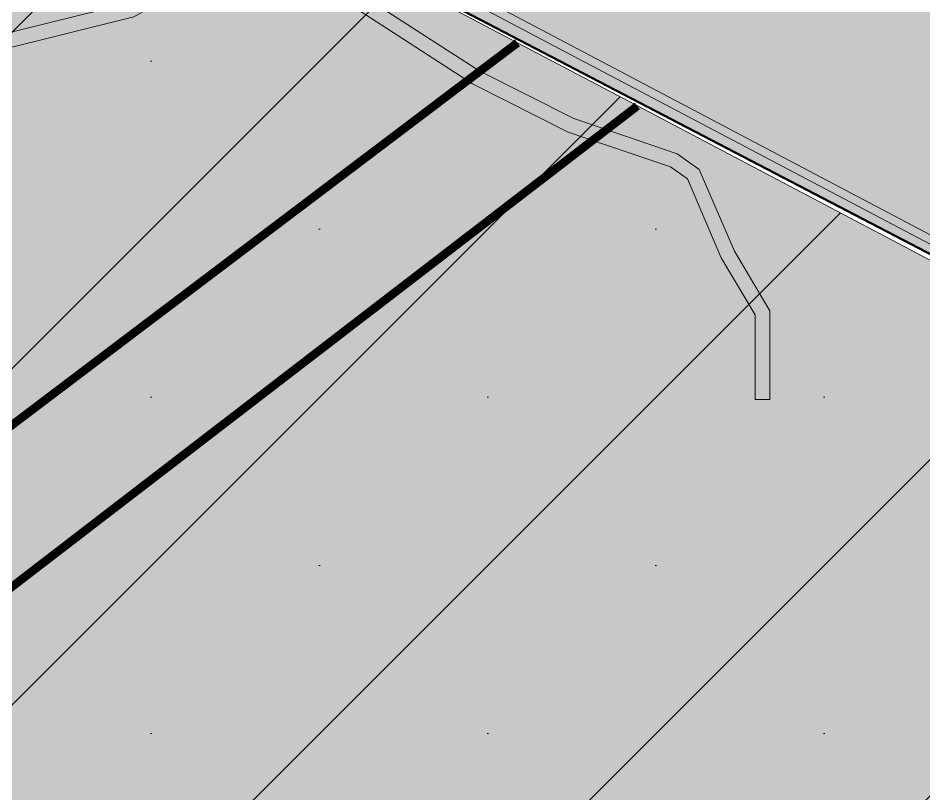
# Model space of a CAD drawing. Header units: inches. Extents: x 46944 to 1771531, y 9954 to 15548976.
# Drawn here: x 223289 to 223824, y 1549852 to 1550310 of the extents above; entities that cross this region are included whole.
import ezdxf

# ---------------------------------------------------------------- set-up
doc = ezdxf.new("R2010")
doc.units = ezdxf.units.IN
doc.header["$MEASUREMENT"] = 0
doc.layers.add('AGRICULTURAL UNIVERSITY', color=7, linetype='Continuous', true_color=0xdfb3ff)
doc.layers.add('plot hatching', color=7, linetype='Continuous', true_color=0xffffdb)
for name, color, linetype in [('EXCAVATED CANAL', 160, 'Continuous'), ('PRIVATE SOLAR PROJECT', 254, 'Continuous'), ('VILLAGE BOUNDARY', 6, 'Continuous')]:
    doc.layers.add(name, color=color, linetype=linetype)
doc.layers.add('PROJECT BOUNDARY', color=5, linetype='Continuous', lineweight=50)
doc.layers.add('STREAM', color=140, linetype='Continuous', lineweight=0)

msp = doc.modelspace()

# ---------------------------------------------------------------- hatches: boundary and pattern name
at = {"layer": 'AGRICULTURAL UNIVERSITY', "lineweight": 5}
h = msp.add_hatch(dxfattribs=at)
h.set_pattern_fill('SACNCR,_O', color=256, scale=1500)
h.set_pattern_definition([(45, (33741.5, 43816), (-99.436891, 99.436891), []), (45, (33840.94, 43816), (-99.436891, 99.436891), [0, -140.625])])
h.paths.add_polyline_path([(221685.3413, 1549388.68636), (221644.01136, 1549482.53699), (221641.51545, 1549491.466), (221654.47761, 1549530.33123), (221671.04531, 1549582.28308), (221707.87296, 1549702.02148), (221728.03094, 1549769.64668), (221758.31016, 1549779.05627), (221811.94413, 1549768.49876), (221825.88812, 1549719.27801), (221871.15324, 1549700.33285), (221870.07065, 1549675.28023), (221901.37869, 1549669.53919), (221995.38712, 1549682.18238), (221999.93577, 1549698.21956), (222014.36406, 1549698.28523), (222018.30266, 1549757.22088), (222153.65215, 1549845.25276), (222180.1127, 1549746.76024), (222186.90117, 1549719.80006), (222260.64631, 1549735.77409), (222292.74369, 1549666.29372), (222486.75748, 1549708.77047), (222506.41027, 1549767.49984), (222464.43295, 1549818.70192), (222388.61538, 1549839.67406), (222315.80215, 1549884.49975), (222303.89296, 1549897.98258), (222333.63219, 1549931.92276), (222368.91454, 1549948.27844), (222427.7202, 1549941.68084), (222453.99171, 1550020.10089), (222468.29261, 1550062.78885), (222453.5267, 1550074.90047), (222467.60247, 1550114.35625), (222499.91308, 1550205.0358), (222680.95164, 1550291.91465), (222716.01978, 1550308.74355), (222955.54003, 1550287.60816), (223060.28196, 1550270.83578), (223091.7396, 1550291.22534), (223223.30451, 1550264.80636), (223265.45536, 1550391.48499), (223236.06511, 1550479.16255), (223383.77282, 1550401.33827), (223603.62358, 1550285.50324), (223834.54059, 1550163.83762), (224303.16421, 1549918.45019), (224213.35306, 1549732.58389), (224130.6697, 1549552.08395), (223921.65434, 1549097.2605), (223808.14194, 1549193.86064), (223773.93558, 1549222.32027), (223680.59509, 1549258.20882), (223518.14126, 1549306.57062), (223445.7657, 1549141.40172), (223378.98244, 1548996.89414), (223376.88725, 1548992.3605), (223377.45539, 1548934.24862), (223297.90985, 1548951.68313), (223273.0526, 1548959.15295), (223259.72062, 1548963.15932), (223201.47794, 1548878.94528), (223220.86256, 1548779.22715), (223185.94369, 1548805.46411), (223082.98514, 1548840.00633), (222994.41667, 1548823.31663), (222681.60066, 1548960.10829), (222518.55103, 1549027.63381), (222233.83382, 1549152.49214), (221882.1198, 1549305.33129)])
at = {"layer": 'EXCAVATED CANAL', "lineweight": 5}
h = msp.add_hatch(dxfattribs=at)
h.set_pattern_fill('DOTS', color=256, scale=50)
h.paths.add_polyline_path([(222247.38607, 1550652.71097), (222286.4844, 1550652.0411), (222612.48364, 1550459.11151), (222725.28884, 1550394.05094), (222942.22043, 1550319.11418), (223093.37536, 1550288.75043), (223129.78385, 1550307.27701), (223275.58984, 1550290.89873), (223357.4195, 1550311.08575), (223445.29912, 1550360.30495), (223460.06034, 1550356.54574), (223487.29696, 1550317.03667), (223557.66424, 1550271.44955), (223614.08802, 1550242.94885), (223674.68109, 1550222.37586), (223684.61142, 1550215.25852), (223704.69045, 1550168.63146), (223724.78395, 1550134.88261), (223724.78395, 1550084.81893), (223733.45448, 1550084.81893), (223733.45448, 1550137.26834), (223712.43008, 1550172.58071), (223691.6216, 1550220.90169), (223678.68666, 1550230.17252), (223617.45299, 1550250.96301), (223561.98841, 1550278.9792), (223493.45752, 1550323.37663), (223465.35259, 1550364.14525), (223444.08335, 1550369.56184), (223354.20504, 1550319.22322), (223275.01771, 1550299.68806), (223128.16846, 1550316.18352), (223092.12871, 1550297.84459), (222944.5, 1550327.5), (222728.90299, 1550401.97575), (222616.85769, 1550466.59803), (222288.92635, 1550660.67106), (222246.18409, 1550661.40336), (221869.75422, 1550548.27233), (221551.89061, 1550542.80438), (221549.59876, 1550534.09315), (221871.10183, 1550539.62371)])
at = {"layer": 'plot hatching'}
h = msp.add_hatch(color=256, dxfattribs=at)
h.dxf.hatch_style = 1
h.paths.add_polyline_path([(223458.96589, 1554194.25779), (223101.97704, 1554401.12951), (223084.69929, 1554380.29018), (223004.26358, 1554220.31868), (222936.41557, 1554164.69134), (222873.45426, 1554139.11486), (222832.39057, 1554140.25432), (222726.39495, 1554215.4464), (222685.77111, 1554323.44758), (222698.77071, 1554382.72632), (222802.76831, 1554434.69682), (222873.37081, 1554488.00738), (222881.60805, 1554527.66712), (222687.08416, 1554645.23618), (222569.83383, 1554067.02783), (222508.11128, 1554007.28698), (221967.55887, 1554127.70861), (221950.11478, 1554118.56243), (221918.41846, 1554086.12527), (221846.37075, 1554062.53661), (221772.09382, 1554045.03818), (221702.23494, 1553966.36075), (221626.93745, 1553868.00264), (221625.65495, 1553860.8574), (221632.19686, 1553823.00765), (221642.38918, 1553785.80698), (221661.35376, 1553730.20825), (221671.37582, 1553705.44482), (221693.51427, 1553638.18666), (221692.60989, 1553610.81316), (221719.44528, 1553515.34119), (221726.33603, 1553493.37818), (221749.03761, 1553442.53703), (221767.60738, 1553421.42855), (221789.23093, 1553392.48003), (221804.50851, 1553365.90073), (221844.75609, 1553320.007), (221861.49859, 1553299.79748), (221897.50322, 1553270.64457), (222009.44808, 1553137.9654)])
h.paths.add_polyline_path([(223554.8114, 1553514.97496), (223492.46002, 1554004.00322), (223551.75873, 1554143.6538), (223458.96589, 1554194.25779), (222009.44808, 1553137.9654), (222079.50777, 1553062.38596), (222139.93384, 1552996.94436), (222181.9796, 1552946.73715), (222229.87834, 1552883.85089), (222257.33387, 1552849.64649), (222288.05406, 1552813.19832), (222336.77794, 1552757.29403), (222401.0464, 1552675.45719), (222875.59012, 1553020.75235)])
h.paths.add_polyline_path([(223593.39988, 1553274.74121), (223554.8114, 1553514.97496), (222875.59012, 1553020.75235), (222401.0464, 1552675.45719), (222438.01838, 1552569.08713), (222459.84087, 1552495.04261), (222575.66425, 1552536.66664), (222640.19696, 1552512.74129), (222665.44874, 1552518.02144), (222713.74851, 1552341.57944), (222507.6047, 1552285.14901), (222600.2724, 1552119), (223173.63145, 1552119), (223173.63145, 1552314.61847), (223215.03579, 1552277.23209), (223272.92719, 1552269.22071), (223321.02165, 1552281.23775), (223353.97513, 1552300.82115), (223403.40552, 1552305.27189), (223440.4268, 1552336.50644), (223562.59871, 1552459.70089), (223592.21399, 1552543.60376), (223624.80578, 1552564.60528), (223667.0593, 1552577.75329)])
h.paths.add_polyline_path([(223677.41734, 1552461.18603), (223667.0593, 1552577.75329), (223624.80578, 1552564.60528), (223592.21399, 1552543.60376), (223562.59871, 1552459.70089), (223440.4268, 1552336.50644), (223403.40552, 1552305.27189), (223353.97513, 1552300.82115), (223321.02165, 1552281.23775), (223272.92719, 1552269.22071), (223215.03579, 1552277.23209), (223173.63145, 1552314.61847), (223173.63145, 1552119), (222600.2724, 1552119), (222704.58941, 1551966.27827), (222721.66, 1551933.814, -0.095000769), (222754.96703, 1551794.42229, -0.113795617), (222714.33933, 1551615.06397), (222688.86108, 1551547.68571), (222724.27861, 1551087), (223684.56894, 1551086.69618), (223541.79512, 1551307.39608)])
h.paths.add_polyline_path([(223890.70866, 1550673.64212), (223926.87555, 1550665.19681), (224076.63114, 1550698.85038), (224118.96308, 1550778.98082), (223792.42866, 1550940.61846), (223684.56894, 1551086.69618), (222724.27861, 1551087), (222738.4157, 1550964.02525), (222740.14379, 1550891.02801), (222741.83016, 1550819.79318), (222744.20785, 1550773.43356), (222736.80689, 1550677.60006), (222720.25459, 1550606.20309), (222671.13329, 1550529.13133), (222624.88108, 1550479.60354), (222593.90246, 1550448.44675), (222520.8927, 1550374.08615), (222477.83563, 1550329.84), (222445.78648, 1550298.47411), (222414.7319, 1550268.08158), (222389.53806, 1550241.9722), (222364.14044, 1550215.65163), (222334.44592, 1550183.78412), (222472.70044, 1550134.68944), (222474.46407, 1550139.61023), (222498.41858, 1550206.44721), (222714.68896, 1550309.7914), (223059.32612, 1550271.32413), (223109.67921, 1550303.5413), (223221.91602, 1550265.05652), (223264.32449, 1550391.6869), (223236.06887, 1550479.43352), (224019.69762, 1550070.94324), (224060, 1550276), (223897.60537, 1550379.5446), (223880.74569, 1550472.21485), (223670.02466, 1550518.21338), (223680.4334, 1550539.94636), (223720.82861, 1550577.21637), (223791.71964, 1550618.0297), (223825.14839, 1550602.23808), (223858.45307, 1550607.13407), (223876.36223, 1550622.20495)])
at = {"layer": 'PRIVATE SOLAR PROJECT', "lineweight": 5}
h = msp.add_hatch(color=256, dxfattribs=at)
h.dxf.hatch_style = 1
h.paths.add_polyline_path([(221685.3413, 1549388.68636), (221644.01136, 1549482.53699), (221641.51545, 1549491.466), (221654.47761, 1549530.33123), (221671.04531, 1549582.28308), (221707.87296, 1549702.02148), (221728.03094, 1549769.64668), (221758.31016, 1549779.05627), (221811.94413, 1549768.49876), (221825.88812, 1549719.27801), (221871.15324, 1549700.33285), (221870.07065, 1549675.28023), (221901.37869, 1549669.53919), (221995.38712, 1549682.18238), (221999.93577, 1549698.21956), (222014.36406, 1549698.28523), (222018.30266, 1549757.22088), (222153.65215, 1549845.25276), (222180.1127, 1549746.76024), (222186.90117, 1549719.80006), (222260.64631, 1549735.77409), (222292.74369, 1549666.29372), (222486.75748, 1549708.77047), (222506.41027, 1549767.49984), (222464.43295, 1549818.70192), (222388.61538, 1549839.67406), (222315.80215, 1549884.49975), (222303.89296, 1549897.98258), (222333.63219, 1549931.92276), (222368.91454, 1549948.27844), (222427.7202, 1549941.68084), (222453.99171, 1550020.10089), (222468.29261, 1550062.78885), (222453.5267, 1550074.90047), (222467.60247, 1550114.35625), (222499.91308, 1550205.0358), (222680.95164, 1550291.91465), (222716.01978, 1550308.74355), (222955.54003, 1550287.60816), (223060.28196, 1550270.83578), (223091.7396, 1550291.22534), (223223.30451, 1550264.80636), (223265.45536, 1550391.48499), (223236.06511, 1550479.16255), (223383.77282, 1550401.33827), (223603.62358, 1550285.50324), (223834.54059, 1550163.83762), (224303.16421, 1549918.45019), (224213.35306, 1549732.58389), (224130.6697, 1549552.08395), (223921.65434, 1549097.2605), (223808.14194, 1549193.86064), (223773.93558, 1549222.32027), (223680.59509, 1549258.20882), (223518.14126, 1549306.57062), (223445.7657, 1549141.40172), (223378.98244, 1548996.89414), (223376.88725, 1548992.3605), (223377.45539, 1548934.24862), (223297.90985, 1548951.68313), (223273.0526, 1548959.15295), (223259.72062, 1548963.15932), (223201.47794, 1548878.94528), (223220.86256, 1548779.22715), (223185.94369, 1548805.46411), (223082.98514, 1548840.00633), (222994.41667, 1548823.31663), (222681.60066, 1548960.10829), (222518.55103, 1549027.63381), (222233.83382, 1549152.49214), (221882.1198, 1549305.33129)])

# ---------------------------------------------------------------- linework, layer by layer
at = {"layer": 'EXCAVATED CANAL', "linetype": 'Continuous', "lineweight": 5}
for points in [[(224670.01313, 1550471.78875), (224155.29111, 1550007.58852), (224029.36127, 1550076.41064), (223983.32862, 1550100.42767), (223245.47704, 1550489.66821), (223221.95741, 1550476.9549), (223223.95164, 1550353.31311), (223058.75457, 1550284.60282), (222696.52646, 1550321.62614), (222479.0414, 1550208.57446), (222417.76369, 1550053.37109), (222321.66947, 1549962.61544), (222258.71593, 1549981.37432)], [(224672.94947, 1550467.70389), (224156.00572, 1550001.5), (224027.00572, 1550072), (223981.00572, 1550096), (223245.50572, 1550484), (223227.00572, 1550474), (223229.00572, 1550350), (223059.50572, 1550279.5), (222697.50572, 1550316.5), (222483.00572, 1550205), (222422.00572, 1550050.5), (222323.00572, 1549957), (222257.9252, 1549976.39268)]]:
    msp.add_lwpolyline(points, dxfattribs=at)
at = {"layer": 'EXCAVATED CANAL', "linetype": 'Continuous', "lineweight": 5, "elevation": 1153.19383}
msp.add_lwpolyline([(223275.01771, 1550299.68806), (223354.20504, 1550319.22322), (223444.08335, 1550369.56184), (223465.35259, 1550364.14525), (223493.45752, 1550323.37663), (223561.98841, 1550278.9792), (223617.45299, 1550250.96301), (223678.68666, 1550230.17252), (223691.6216, 1550220.90169), (223712.43008, 1550172.58071), (223733.45448, 1550137.26834), (223733.45448, 1550084.81893), (223724.78395, 1550084.81893), (223724.78395, 1550134.88261), (223704.69045, 1550168.63146), (223684.61142, 1550215.25852), (223674.68109, 1550222.37586), (223614.08802, 1550242.94885), (223557.66424, 1550271.44955), (223487.29696, 1550317.03667), (223460.06034, 1550356.54574), (223445.29912, 1550360.30495), (223357.4195, 1550311.08575), (223275.58984, 1550290.89873)], dxfattribs=at)
msp.add_lwpolyline([(223275.01771, 1550299.68806), (223354.20504, 1550319.22322), (223444.08335, 1550369.56184), (223465.35259, 1550364.14525), (223493.45752, 1550323.37663), (223561.98841, 1550278.9792), (223617.45299, 1550250.96301), (223678.68666, 1550230.17252), (223691.6216, 1550220.90169), (223712.43008, 1550172.58071), (223733.45448, 1550137.26834), (223733.45448, 1550084.81893), (223724.78395, 1550084.81893), (223724.78395, 1550134.88261), (223704.69045, 1550168.63146), (223684.61142, 1550215.25852), (223674.68109, 1550222.37586), (223614.08802, 1550242.94885), (223557.66424, 1550271.44955), (223487.29696, 1550317.03667), (223460.06034, 1550356.54574), (223445.29912, 1550360.30495), (223357.4195, 1550311.08575), (223275.58984, 1550290.89873)], dxfattribs=at)
at = {"layer": 'PRIVATE SOLAR PROJECT', "lineweight": 5, "elevation": 1485.67667}
msp.add_lwpolyline([(223259.72062, 1548963.15932), (223297.90985, 1548951.68313), (223377.45539, 1548934.24862), (223376.88725, 1548992.3605), (223445.7657, 1549141.40172), (223518.14126, 1549306.57062), (223680.59509, 1549258.20882), (223773.93558, 1549222.32027), (223921.65434, 1549097.2605), (224130.6697, 1549552.08395), (224213.35306, 1549732.58389), (224303.16421, 1549918.45019), (223834.54059, 1550163.83762), (223655.06711, 1550258.39866), (223584.16462, 1550295.75578), (223444.08335, 1550369.56184), (223383.77282, 1550401.33827), (223236.06511, 1550479.16255)], dxfattribs=at)
msp.add_lwpolyline([(223259.72062, 1548963.15932), (223297.90985, 1548951.68313), (223377.45539, 1548934.24862), (223376.88725, 1548992.3605), (223445.7657, 1549141.40172), (223518.14126, 1549306.57062), (223680.59509, 1549258.20882), (223773.93558, 1549222.32027), (223921.65434, 1549097.2605), (224130.6697, 1549552.08395), (224213.35306, 1549732.58389), (224303.16421, 1549918.45019), (223834.54059, 1550163.83762), (223655.06711, 1550258.39866), (223584.16462, 1550295.75578), (223444.08335, 1550369.56184), (223383.77282, 1550401.33827), (223236.06511, 1550479.16255)], dxfattribs=at)
msp.add_lwpolyline([(223259.72062, 1548963.15932), (223297.90985, 1548951.68313), (223377.45539, 1548934.24862), (223376.88725, 1548992.3605), (223445.7657, 1549141.40172), (223518.14126, 1549306.57062), (223680.59509, 1549258.20882), (223773.93558, 1549222.32027), (223921.65434, 1549097.2605), (224130.6697, 1549552.08395), (224213.35306, 1549732.58389), (224303.16421, 1549918.45019), (223834.54059, 1550163.83762), (223655.06711, 1550258.39866), (223584.16462, 1550295.75578), (223444.08335, 1550369.56184), (223383.77282, 1550401.33827), (223236.06511, 1550479.16255)], dxfattribs=at)
msp.add_lwpolyline([(223259.72062, 1548963.15932), (223297.90985, 1548951.68313), (223377.45539, 1548934.24862), (223376.88725, 1548992.3605), (223445.7657, 1549141.40172), (223518.14126, 1549306.57062), (223680.59509, 1549258.20882), (223773.93558, 1549222.32027), (223921.65434, 1549097.2605), (224130.6697, 1549552.08395), (224213.35306, 1549732.58389), (224303.16421, 1549918.45019), (223834.54059, 1550163.83762), (223655.06711, 1550258.39866), (223584.16462, 1550295.75578), (223444.08335, 1550369.56184), (223383.77282, 1550401.33827), (223236.06511, 1550479.16255)], dxfattribs=at)
at = {"layer": 'PROJECT BOUNDARY', "linetype": 'Continuous', "ltscale": 50}
msp.add_lwpolyline([(223792.42866, 1550940.61846), (224118.96308, 1550778.98082), (224076.63114, 1550698.85038), (223926.87555, 1550665.19681), (223890.70866, 1550673.64212), (223876.36223, 1550622.20495), (223858.45307, 1550607.13407), (223825.14839, 1550602.23808), (223791.71964, 1550618.0297), (223720.82861, 1550577.21637), (223680.4334, 1550539.94636), (223670.02466, 1550518.21338), (223880.74569, 1550472.21485), (223897.60537, 1550379.5446), (224060, 1550276), (224019.69762, 1550070.94324), (224019.69762, 1550070.94324), (223236.06887, 1550479.43352)], dxfattribs=at)
at = {"layer": 'STREAM', "lineweight": 5, "elevation": 1153.19383}
msp.add_lwpolyline([(223275.01771, 1550299.68806), (223354.20504, 1550319.22322), (223444.08335, 1550369.56184), (223465.35259, 1550364.14525), (223493.45752, 1550323.37663), (223561.98841, 1550278.9792), (223617.45299, 1550250.96301), (223678.68666, 1550230.17252), (223691.6216, 1550220.90169), (223712.43008, 1550172.58071), (223733.45448, 1550137.26834), (223733.45448, 1550084.81893), (223724.78395, 1550084.81893), (223724.78395, 1550134.88261), (223704.69045, 1550168.63146), (223684.61142, 1550215.25852), (223674.68109, 1550222.37586), (223614.08802, 1550242.94885), (223557.66424, 1550271.44955), (223487.29696, 1550317.03667), (223460.06034, 1550356.54574), (223445.29912, 1550360.30495), (223357.4195, 1550311.08575), (223275.58984, 1550290.89873)], dxfattribs=at)
at = {"layer": 'STREAM', "lineweight": 5, "extrusion": (0.009448, 0.010215, 0.999903), "const_width": 4.97024, "elevation": 19408.03725}
for points in [[(221620.07923, 1549365.12037), (222226.35768, 1549369.48025), (222705.75281, 1549531.87472), (223560.3976, 1550178.3816)], [(221620.07923, 1549365.12037), (222226.35768, 1549369.48025), (222705.75281, 1549531.87472), (223560.3976, 1550178.3816)], [(222562.98268, 1548881.87785), (222799.68646, 1549501.51867), (223631.29964, 1550141.02253)], [(222562.98268, 1548881.87785), (222799.68646, 1549501.51867), (223631.29964, 1550141.02253)]]:
    msp.add_lwpolyline(points, dxfattribs=at)
at = {"layer": 'VILLAGE BOUNDARY', "lineweight": 5, "extrusion": (0.009448, 0.010215, 0.999903), "elevation": 19408.03725}
msp.add_lwpolyline([(223583.53569, 1553307.28877), (223594.99672, 1552894.85441), (223661.12195, 1552343.46388), (223632.44612, 1552165.81344), (223609.19655, 1552026.01006), (223584.28822, 1551825.0567), (223549.92424, 1551536.76352), (223536.41055, 1551416.39068), (223507.81032, 1551191.16806), (223667.94141, 1550971.16281), (223710.31435, 1550912.4069), (223772.35104, 1550827.89423), (224064.10561, 1550686.93189), (224346.17492, 1550546.84498), (224434.35768, 1550510.74293), (224494.33238, 1550484.90894), (224838.68767, 1550340.37509), (224769.60716, 1550150.01035), (224794.80096, 1550009.53444), (224853.15431, 1549967.3597), (224912.65567, 1549958.61327), (224980.21781, 1549939.59182), (225064.60559, 1549970.97078), (225092.41306, 1549913.24712), (225330.76093, 1549907.69778), (225493.41499, 1550042.91059), (225780.36146, 1550047.08073), (225972.06191, 1550053.15827), (226134.95152, 1550057.78403), (226441.2066, 1550002.77066), (226196.06046, 1549513.51621), (226167.21692, 1549328.55403), (226216.33048, 1549277.6983), (226253.5797, 1549281.28434), (226237.9756, 1549104.96523), (226219.88625, 1548922.72152), (226217.93949, 1548871.18656), (226212.24065, 1548784.03211), (226121.05204, 1548751.8216), (225932.67431, 1548644.69858)], dxfattribs=at)

doc.saveas('drawing.dxf')
